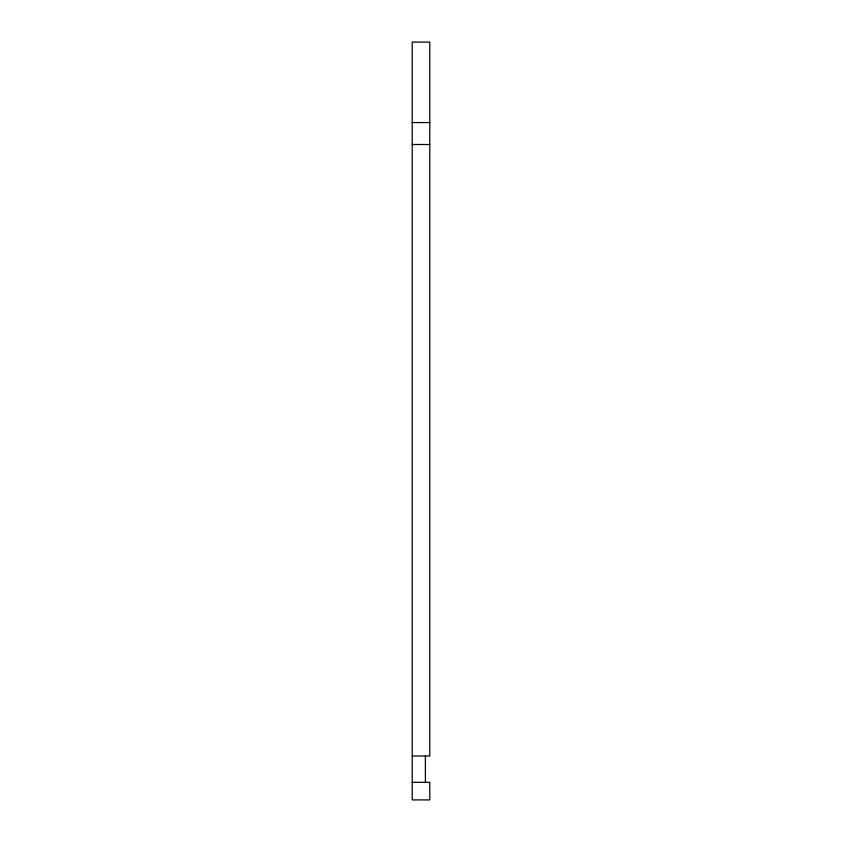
<?xml version="1.0" encoding="UTF-8"?>
<svg xmlns="http://www.w3.org/2000/svg" width="842" height="842" viewBox="0 0 842 842"><rect width="100%" height="100%" fill="white"/><g stroke="black" fill="none" stroke-linecap="round" stroke-linejoin="round"><path stroke-width="1.26" d="M412.222 122.564L429.778 122.564M412.222 144.508L429.778 144.508M412.222 756.011L429.778 756.011L429.778 42.1L412.222 42.1L412.222 799.9L429.778 799.9L429.778 782.344L412.222 782.344M425.389 756.011L425.389 782.344"/></g></svg>
